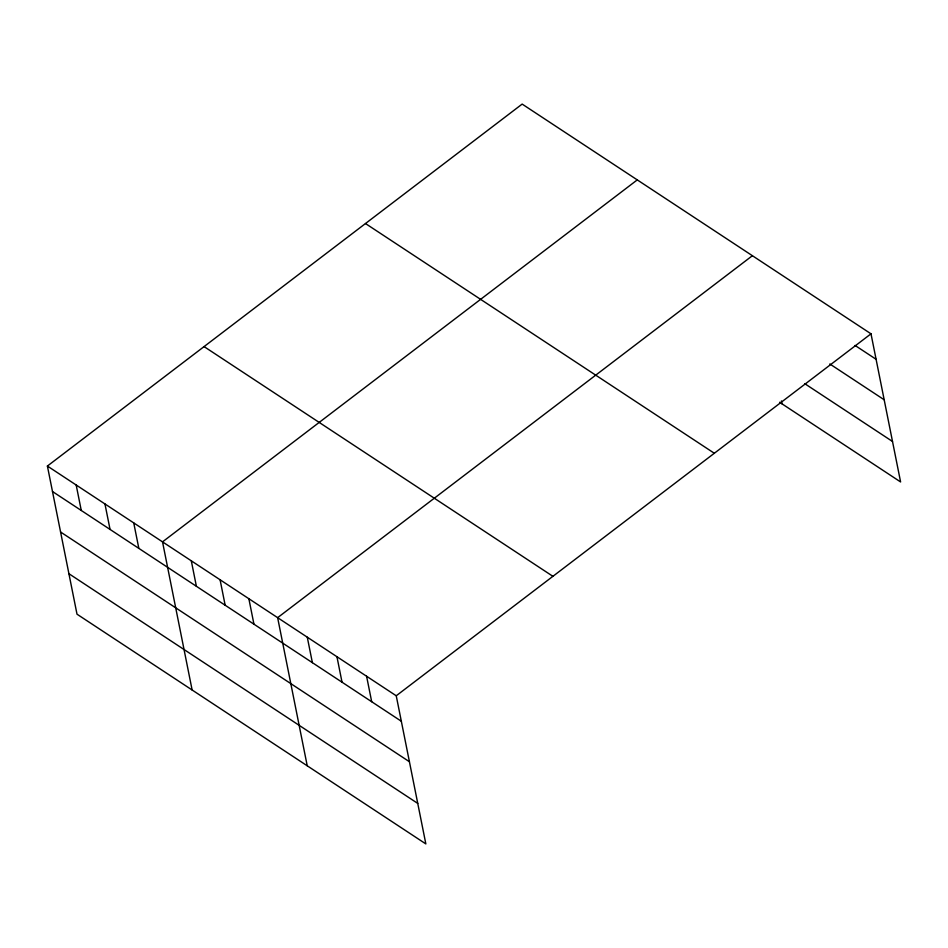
<?xml version="1.0" encoding="UTF-8"?>
<svg xmlns="http://www.w3.org/2000/svg" width="948" height="948" viewBox="0 0 948 948"><rect width="100%" height="100%" fill="white"/><g stroke="black" fill="none" stroke-linecap="round" stroke-linejoin="round"><path stroke-width="1.42" d="M47.4 466.049L396.24 695.773L425.842 843.91L77.001 614.185L47.4 466.049L522.158 104.09L870.999 333.815L900.6 481.951L779.6 402.26M637.269 179.895L162.523 541.865L192.124 689.99M752.392 255.711L277.634 617.669L307.235 765.806M396.24 695.773L870.999 333.815M855.084 345.451L876.094 359.292M829.82 363.973L884.176 399.76M804.793 383.703L892.506 441.472M365.49 223.538L714.33 453.263M204.069 346.601L552.909 576.325M52.495 491.526L401.336 721.25M60.577 532.006L409.418 761.73M68.908 573.706L417.76 803.43M781.413 400.957L781.993 403.848M366.592 676.244L371.687 701.721M336.943 656.715L342.027 682.193M307.282 637.198L312.378 662.664M248.862 598.721L253.946 624.187M220.078 579.761L225.162 605.239M191.295 560.813L196.39 586.291M133.739 522.905L138.835 548.382M104.955 503.957L110.051 529.434M76.184 485.009L81.267 510.474"/></g></svg>
